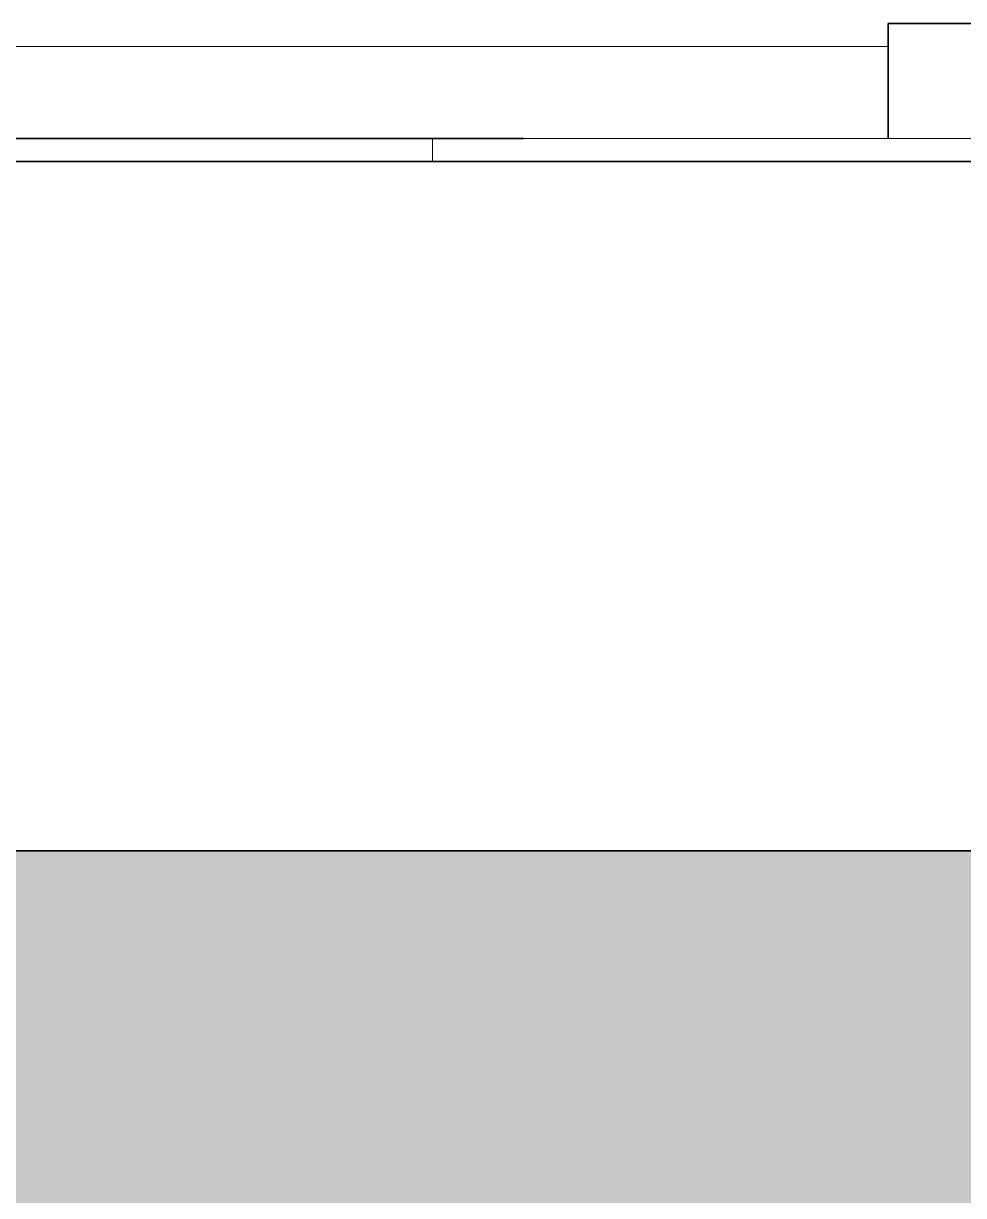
# Model space of a CAD drawing. Header units: millimetres. Extents: x -153298 to 620751, y -313239 to 250031.
# Drawn here: x 85892.6 to 86097, y -226670.2 to -226415.2 of the extents above; entities that cross this region are included whole.
import ezdxf

# ---------------------------------------------------------------- set-up
doc = ezdxf.new("R2010")
doc.units = ezdxf.units.MM
doc.linetypes.add('Centre', pattern=[31.75, 6.35, -4.7625, 15.875, -4.7625])
doc.linetypes.add('DPA_Hidden 50', pattern=[3, 2, -1])
doc.layers.add('000 - EXISTING_CANOPY_MAIN_COLOR_1', color=7, linetype='Continuous')
for name, color, linetype, lineweight in [('A-DETL-GENF', 7, 'Continuous', 35), ('A-DETL-THIN', 7, 'Continuous', 25), ('A-FLOR-E', 7, 'Continuous', 35), ('A-FLOR-LEVL', 7, 'Continuous', 35), ('A-GENM', 7, 'Continuous', 9), ('A-GLAZ-CURT', 7, 'Continuous', 9), ('E-LITE-EQPM', 7, 'Continuous', 35)]:
    doc.layers.add(name, color=color, linetype=linetype, lineweight=lineweight)

# ---------------------------------------------------------------- blocks, each defined once
blk = doc.blocks.new('ACM_Handhole - ACM_Handhole-11640632-2150-01 ENTRANCE 1 ELEVATION 4')
at = {"layer": 'E-LITE-EQPM', "color": 7, "lineweight": 20}
for p, q in [((18628.9, 101450), (18556.16, 101450)), ((18556.16, 101450), (18628.9, 101450)), ((18628.9, 101450), (18616.16, 101450)), ((18616.16, 101450), (18628.9, 101450)), ((18628.9, 101450), (18621.16, 101450)), ((18621.16, 101450), (18628.9, 101450))]:
    blk.add_line(p, q, dxfattribs=at)
blk = doc.blocks.new('PPL-C-AECM-1-PP19-EE-M3-0001_rvt-3-2150-01 ENTRANCE 1 ELEVATION 4')
at = {"layer": 'E-LITE-EQPM', "color": 7, "lineweight": 20}
blk.add_blockref('ACM_Handhole - ACM_Handhole-11640632-2150-01 ENTRANCE 1 ELEVATION 4', (0, 0), dxfattribs=at)
blk.add_blockref('ACM_Handhole - ACM_Handhole-11640632-2150-01 ENTRANCE 1 ELEVATION 4', (0, 0), dxfattribs=at)
blk = doc.blocks.new('PPL-C-AECM-1-PP19-EE-M3-0001_rvt-4-2150-01 ENTRANCE 1 ELEVATION 4')
at = {"layer": 'E-LITE-EQPM', "color": 7, "lineweight": 20}
blk.add_blockref('ACM_Handhole - ACM_Handhole-11640632-2150-01 ENTRANCE 1 ELEVATION 4', (0, 0), dxfattribs=at)
blk.add_blockref('ACM_Handhole - ACM_Handhole-11640632-2150-01 ENTRANCE 1 ELEVATION 4', (0, 0), dxfattribs=at)
blk = doc.blocks.new('DPA_CP_Fence Type D - Fence Post Left w MRTA Logo-17948264-2150-01 ENTRANCE 1 ELEVATION 4')
at = {"layer": 'A-GLAZ-CURT', "color": 7}
for p, q in [((18728, 101475), (18497.02, 101475)), ((18497.02, 101475), (18728, 101475))]:
    blk.add_line(p, q, dxfattribs=at)
blk = doc.blocks.new('DPA_Drainage Gutter_Landscape_Type A - DPA_Drainage Gutter_Landscape_Type A-17901946-2150-01 ENTRANCE 1 ELEVATION 4')
at = {"layer": '000 - EXISTING_CANOPY_MAIN_COLOR_1', "color": 7}
for p, q in [((18648.67, 101455), (18387.6, 101455)), ((18387.6, 101455), (18648.67, 101455)), ((18387.6, 101455), (18641.67, 101455)), ((18641.67, 101455), (18387.6, 101455)), ((18387.6, 101455), (18641.67, 101455)), ((18641.67, 101455), (18387.6, 101455)), ((18534.67, 101455), (18547.67, 101455)), ((18547.67, 101455), (18534.67, 101455)), ((18534.67, 101455), (18547.67, 101455)), ((18547.67, 101455), (18534.67, 101455)), ((18554.67, 101455), (18567.67, 101455)), ((18567.67, 101455), (18554.67, 101455)), ((18554.67, 101455), (18567.67, 101455)), ((18567.67, 101455), (18554.67, 101455)), ((18574.67, 101455), (18587.67, 101455)), ((18587.67, 101455), (18574.67, 101455)), ((18574.67, 101455), (18587.67, 101455)), ((18587.67, 101455), (18574.67, 101455)), ((18594.67, 101455), (18607.67, 101455)), ((18607.67, 101455), (18594.67, 101455)), ((18594.67, 101455), (18607.67, 101455)), ((18607.67, 101455), (18594.67, 101455)), ((18614.67, 101455), (18627.67, 101455)), ((18627.67, 101455), (18614.67, 101455)), ((18614.67, 101455), (18627.67, 101455)), ((18627.67, 101455), (18614.67, 101455)), ((18634.67, 101455), (18641.67, 101455)), ((18641.67, 101455), (18634.67, 101455)), ((18634.67, 101455), (18641.67, 101455)), ((18641.67, 101455), (18634.67, 101455))]:
    blk.add_line(p, q, dxfattribs=at)
blk = doc.blocks.new('DPA_Drainage Gutter_Landscape_Type A - DPA_Drainage Gutter_Landscape_Type A-17274902-2150-01 ENTRANCE 1 ELEVATION 4')
at = {"layer": 'A-GENM', "color": 7}
for p, q in [((18973.31, 101455), (18628.9, 101455)), ((18628.9, 101455), (18973.31, 101455)), ((18628.9, 101450), (18628.9, 101455)), ((18628.9, 101450), (18628.9, 101455)), ((18973.31, 101455), (18628.9, 101455)), ((18628.9, 101455), (18973.31, 101455)), ((18628.9, 101450), (18628.9, 101455)), ((18628.9, 101450), (18628.9, 101455)), ((18973.31, 101455), (18628.9, 101455)), ((18628.9, 101455), (18973.31, 101455)), ((18628.9, 101450), (18628.9, 101455)), ((18628.9, 101450), (18628.9, 101455)), ((18973.31, 101455), (18628.9, 101455)), ((18628.9, 101455), (18973.31, 101455)), ((18628.9, 101450), (18628.9, 101455)), ((18628.9, 101450), (18628.9, 101455)), ((18973.31, 101455), (18628.9, 101455)), ((18628.9, 101455), (18973.31, 101455)), ((18628.9, 101450), (18628.9, 101455)), ((18628.9, 101450), (18628.9, 101455)), ((18973.31, 101455), (18628.9, 101455)), ((18628.9, 101455), (18973.31, 101455)), ((18628.9, 101450), (18628.9, 101455)), ((18628.9, 101450), (18628.9, 101455)), ((18973.31, 101455), (18628.9, 101455)), ((18628.9, 101455), (18973.31, 101455)), ((18628.9, 101450), (18628.9, 101455)), ((18628.9, 101450), (18628.9, 101455)), ((18973.31, 101455), (18628.9, 101455)), ((18628.9, 101455), (18973.31, 101455)), ((18628.9, 101450), (18628.9, 101455)), ((18628.9, 101450), (18628.9, 101455)), ((18973.31, 101455), (18628.9, 101455)), ((18628.9, 101455), (18973.31, 101455)), ((18628.9, 101450), (18628.9, 101455)), ((18628.9, 101450), (18628.9, 101455)), ((18973.31, 101455), (18628.9, 101455)), ((18628.9, 101455), (18973.31, 101455)), ((18628.9, 101450), (18628.9, 101455)), ((18628.9, 101450), (18628.9, 101455)), ((18973.31, 101455), (18628.9, 101455)), ((18628.9, 101455), (18973.31, 101455)), ((18628.9, 101450), (18628.9, 101455)), ((18628.9, 101450), (18628.9, 101455)), ((18973.31, 101455), (18628.9, 101455)), ((18628.9, 101455), (18973.31, 101455)), ((18628.9, 101450), (18628.9, 101455)), ((18628.9, 101450), (18628.9, 101455)), ((18973.31, 101455), (18628.9, 101455)), ((18628.9, 101455), (18973.31, 101455)), ((18628.9, 101450), (18628.9, 101455)), ((18628.9, 101450), (18628.9, 101455)), ((18973.31, 101455), (18628.9, 101455)), ((18628.9, 101455), (18973.31, 101455)), ((18628.9, 101450), (18628.9, 101455)), ((18628.9, 101450), (18628.9, 101455)), ((18728, 101455), (18628.9, 101455)), ((18628.9, 101455), (18973.31, 101455)), ((18628.9, 101450), (18628.9, 101455)), ((18628.9, 101450), (18628.9, 101455)), ((18740.9, 101455), (18640.9, 101455)), ((18640.9, 101455), (18740.9, 101455)), ((18740.9, 101455), (18640.9, 101455)), ((18640.9, 101455), (18740.9, 101455)), ((18740.9, 101455), (18640.9, 101455)), ((18640.9, 101455), (18740.9, 101455)), ((18740.9, 101455), (18640.9, 101455)), ((18640.9, 101455), (18740.9, 101455)), ((18740.9, 101455), (18640.9, 101455)), ((18640.9, 101455), (18740.9, 101455)), ((18740.9, 101455), (18640.9, 101455)), ((18640.9, 101455), (18740.9, 101455)), ((18740.9, 101455), (18640.9, 101455)), ((18640.9, 101455), (18740.9, 101455)), ((18740.9, 101455), (18640.9, 101455)), ((18640.9, 101455), (18740.9, 101455)), ((18740.9, 101455), (18640.9, 101455)), ((18640.9, 101455), (18740.9, 101455)), ((18740.9, 101455), (18640.9, 101455)), ((18640.9, 101455), (18740.9, 101455)), ((18740.9, 101455), (18640.9, 101455)), ((18640.9, 101455), (18740.9, 101455)), ((18740.9, 101455), (18640.9, 101455)), ((18640.9, 101455), (18740.9, 101455)), ((18740.9, 101455), (18640.9, 101455)), ((18640.9, 101455), (18740.9, 101455)), ((18740.9, 101455), (18640.9, 101455)), ((18640.9, 101455), (18740.9, 101455)), ((18740.9, 101455), (18640.9, 101455)), ((18640.9, 101455), (18728, 101455))]:
    blk.add_line(p, q, dxfattribs=at)
blk = doc.blocks.new('ACM_L14 - LED Street Light Luminaire with Wide Light - PRA4-CB-8-V325-2150-01 ENTRANCE 1 ELEVATION 4')
at = {"layer": 'E-LITE-EQPM', "color": 7}
blk.add_line((18539.97, 101450), (18223.18, 101450), dxfattribs=at)
blk = doc.blocks.new('DPA_Drainage Gutter_Landscape_Type A - DPA_Drainage Gutter_Landscape_Type A-17901847-2150-01 ENTRANCE 1 ELEVATION 4')
at = {"layer": 'A-GENM', "color": 7}
for p, q in [((18728, 101455), (18645.16, 101455)), ((18645.16, 101455), (18646.49, 101455)), ((18728, 101455), (18646.4, 101455)), ((18646.4, 101455), (18647.73, 101455)), ((18646.49, 101455), (18728, 101455)), ((18728, 101455), (18647.65, 101455)), ((18647.65, 101455), (18648.98, 101455)), ((18647.73, 101455), (18728, 101455)), ((18728, 101455), (18648.89, 101455)), ((18648.89, 101455), (18650.22, 101455)), ((18648.98, 101455), (18728, 101455)), ((18728, 101455), (18650.14, 101455)), ((18650.14, 101455), (18651.47, 101455)), ((18650.22, 101455), (18728, 101455)), ((18728, 101455), (18651.38, 101455)), ((18651.38, 101455), (18652.71, 101455)), ((18651.47, 101455), (18728, 101455)), ((18652.71, 101455), (18728, 101455)), ((18658.47, 101455), (18657.17, 101455)), ((18657.17, 101455), (18728, 101455)), ((18659.72, 101455), (18658.42, 101455)), ((18658.42, 101455), (18728, 101455)), ((18728, 101455), (18658.47, 101455)), ((18660.96, 101455), (18659.66, 101455)), ((18659.66, 101455), (18728, 101455)), ((18728, 101455), (18659.72, 101455)), ((18662.21, 101455), (18660.91, 101455)), ((18660.91, 101455), (18728, 101455)), ((18728, 101455), (18660.96, 101455)), ((18663.45, 101455), (18662.15, 101455)), ((18662.15, 101455), (18728, 101455)), ((18728, 101455), (18662.21, 101455)), ((18664.7, 101455), (18663.4, 101455)), ((18663.4, 101455), (18728, 101455)), ((18728, 101455), (18663.45, 101455)), ((18728, 101455), (18664.7, 101455))]:
    blk.add_line(p, q, dxfattribs=at)
blk = doc.blocks.new('DPA_AN_Callout - DPA_AN_Callout-15536224-2150-01 ENTRANCE 1 ELEVATION 4')
at = {"layer": 'A-DETL-GENF', "color": 7, "linetype": 'DPA_Hidden 50', "lineweight": 50}
blk.add_arc((18641.9, 101451.74), 500, 180, 270, dxfattribs=at)

msp = doc.modelspace()

# ---------------------------------------------------------------- hatches: boundary and pattern name
at = {"layer": 'A-DETL-GENF', "lineweight": 9}
h = msp.add_hatch(dxfattribs=at)
h.set_pattern_fill('FP_13', style=0, pattern_type=2)
h.set_pattern_definition([(45, (67238.43, -327895.2), (0, 449.0128), [317.5, -317.5]), (45, (67154.24, -327811), (0, 449.0128), [317.5, -317.5]), (45, (67070.05, -327726.82), (0, 449.0128), [317.5, -317.5]), (135, (67070.05, -327670.7), (-449.0128, 3e-14), [317.5, -317.5]), (135, (67154.24, -327586.5), (-449.0128, 3e-14), [317.5, -317.5]), (135, (67238.43, -327502.3), (-449.0128, 3e-14), [317.5, -317.5])])
h.paths.add_polyline_path([(60826.1637, -228646.2825), (100801.9779, -228646.2825), (100801.9779, -226595.1981), (74524.6534, -226595.1981), (74524.6534, -226745.1981), (61790.1108, -226745.1981), (61790.1108, -226595.1981), (60826.1637, -226595.1981), (60826.1637, -227395.3646)])

# ---------------------------------------------------------------- linework, layer by layer
at = {"layer": 'A-DETL-THIN', "color": 7}
msp.add_line((100801.9779, -226595.1981), (74524.6534, -226595.1981), dxfattribs=at)
at = {"layer": 'A-FLOR-E', "color": 7}
for p, q in [((86318.3108, -226415.1981), (86080.6233, -226415.1981)), ((86080.6233, -226415.1981), (86318.3108, -226415.1981)), ((86080.6233, -226415.1981), (86080.6233, -226440.1981)), ((86080.6233, -226415.1981), (86080.6233, -226440.1981)), ((78660.1469, -226445.1981), (86491.2815, -226445.1981)), ((85981.523, -226445.1981), (85575.8108, -226445.1981)), ((85575.8108, -226445.1981), (85981.523, -226445.1981)), ((86491.2815, -226595.1981), (81302.7718, -226595.1981)), ((85892.5925, -226595.1981), (85908.7904, -226595.1981))]:
    msp.add_line(p, q, dxfattribs=at)
at = {"layer": 'A-FLOR-LEVL', "color": 7, "linetype": 'Centre'}
msp.add_line((60861.2198, -226445.1981), (103364.1634, -226445.1981), dxfattribs=at)

# ---------------------------------------------------------------- block references
at = {"color": 7, "lineweight": 5}
for name in ['PPL-C-AECM-1-PP19-EE-M3-0001_rvt-4-2150-01 ENTRANCE 1 ELEVATION 4', 'PPL-C-AECM-1-PP19-EE-M3-0001_rvt-3-2150-01 ENTRANCE 1 ELEVATION 4']:
    msp.add_blockref(name, (67352.626, -327895.1981), dxfattribs=at)
at = {"layer": 'A-DETL-GENF', "color": 7}
msp.add_blockref('DPA_AN_Callout - DPA_AN_Callout-15536224-2150-01 ENTRANCE 1 ELEVATION 4', (67352.626, -327895.1981), dxfattribs=at)
at = {"layer": 'A-GENM', "color": 7}
for name in ['DPA_Drainage Gutter_Landscape_Type A - DPA_Drainage Gutter_Landscape_Type A-17901946-2150-01 ENTRANCE 1 ELEVATION 4', 'DPA_Drainage Gutter_Landscape_Type A - DPA_Drainage Gutter_Landscape_Type A-17274902-2150-01 ENTRANCE 1 ELEVATION 4', 'DPA_Drainage Gutter_Landscape_Type A - DPA_Drainage Gutter_Landscape_Type A-17901847-2150-01 ENTRANCE 1 ELEVATION 4']:
    msp.add_blockref(name, (67352.626, -327895.1981), dxfattribs=at)
at = {"layer": 'A-GLAZ-CURT', "color": 7}
msp.add_blockref('DPA_CP_Fence Type D - Fence Post Left w MRTA Logo-17948264-2150-01 ENTRANCE 1 ELEVATION 4', (67352.626, -327895.1981), dxfattribs=at)
at = {"layer": 'E-LITE-EQPM', "color": 7}
msp.add_blockref('ACM_L14 - LED Street Light Luminaire with Wide Light - PRA4-CB-8-V325-2150-01 ENTRANCE 1 ELEVATION 4', (67352.626, -327895.1981), dxfattribs=at)

doc.saveas('drawing.dxf')
